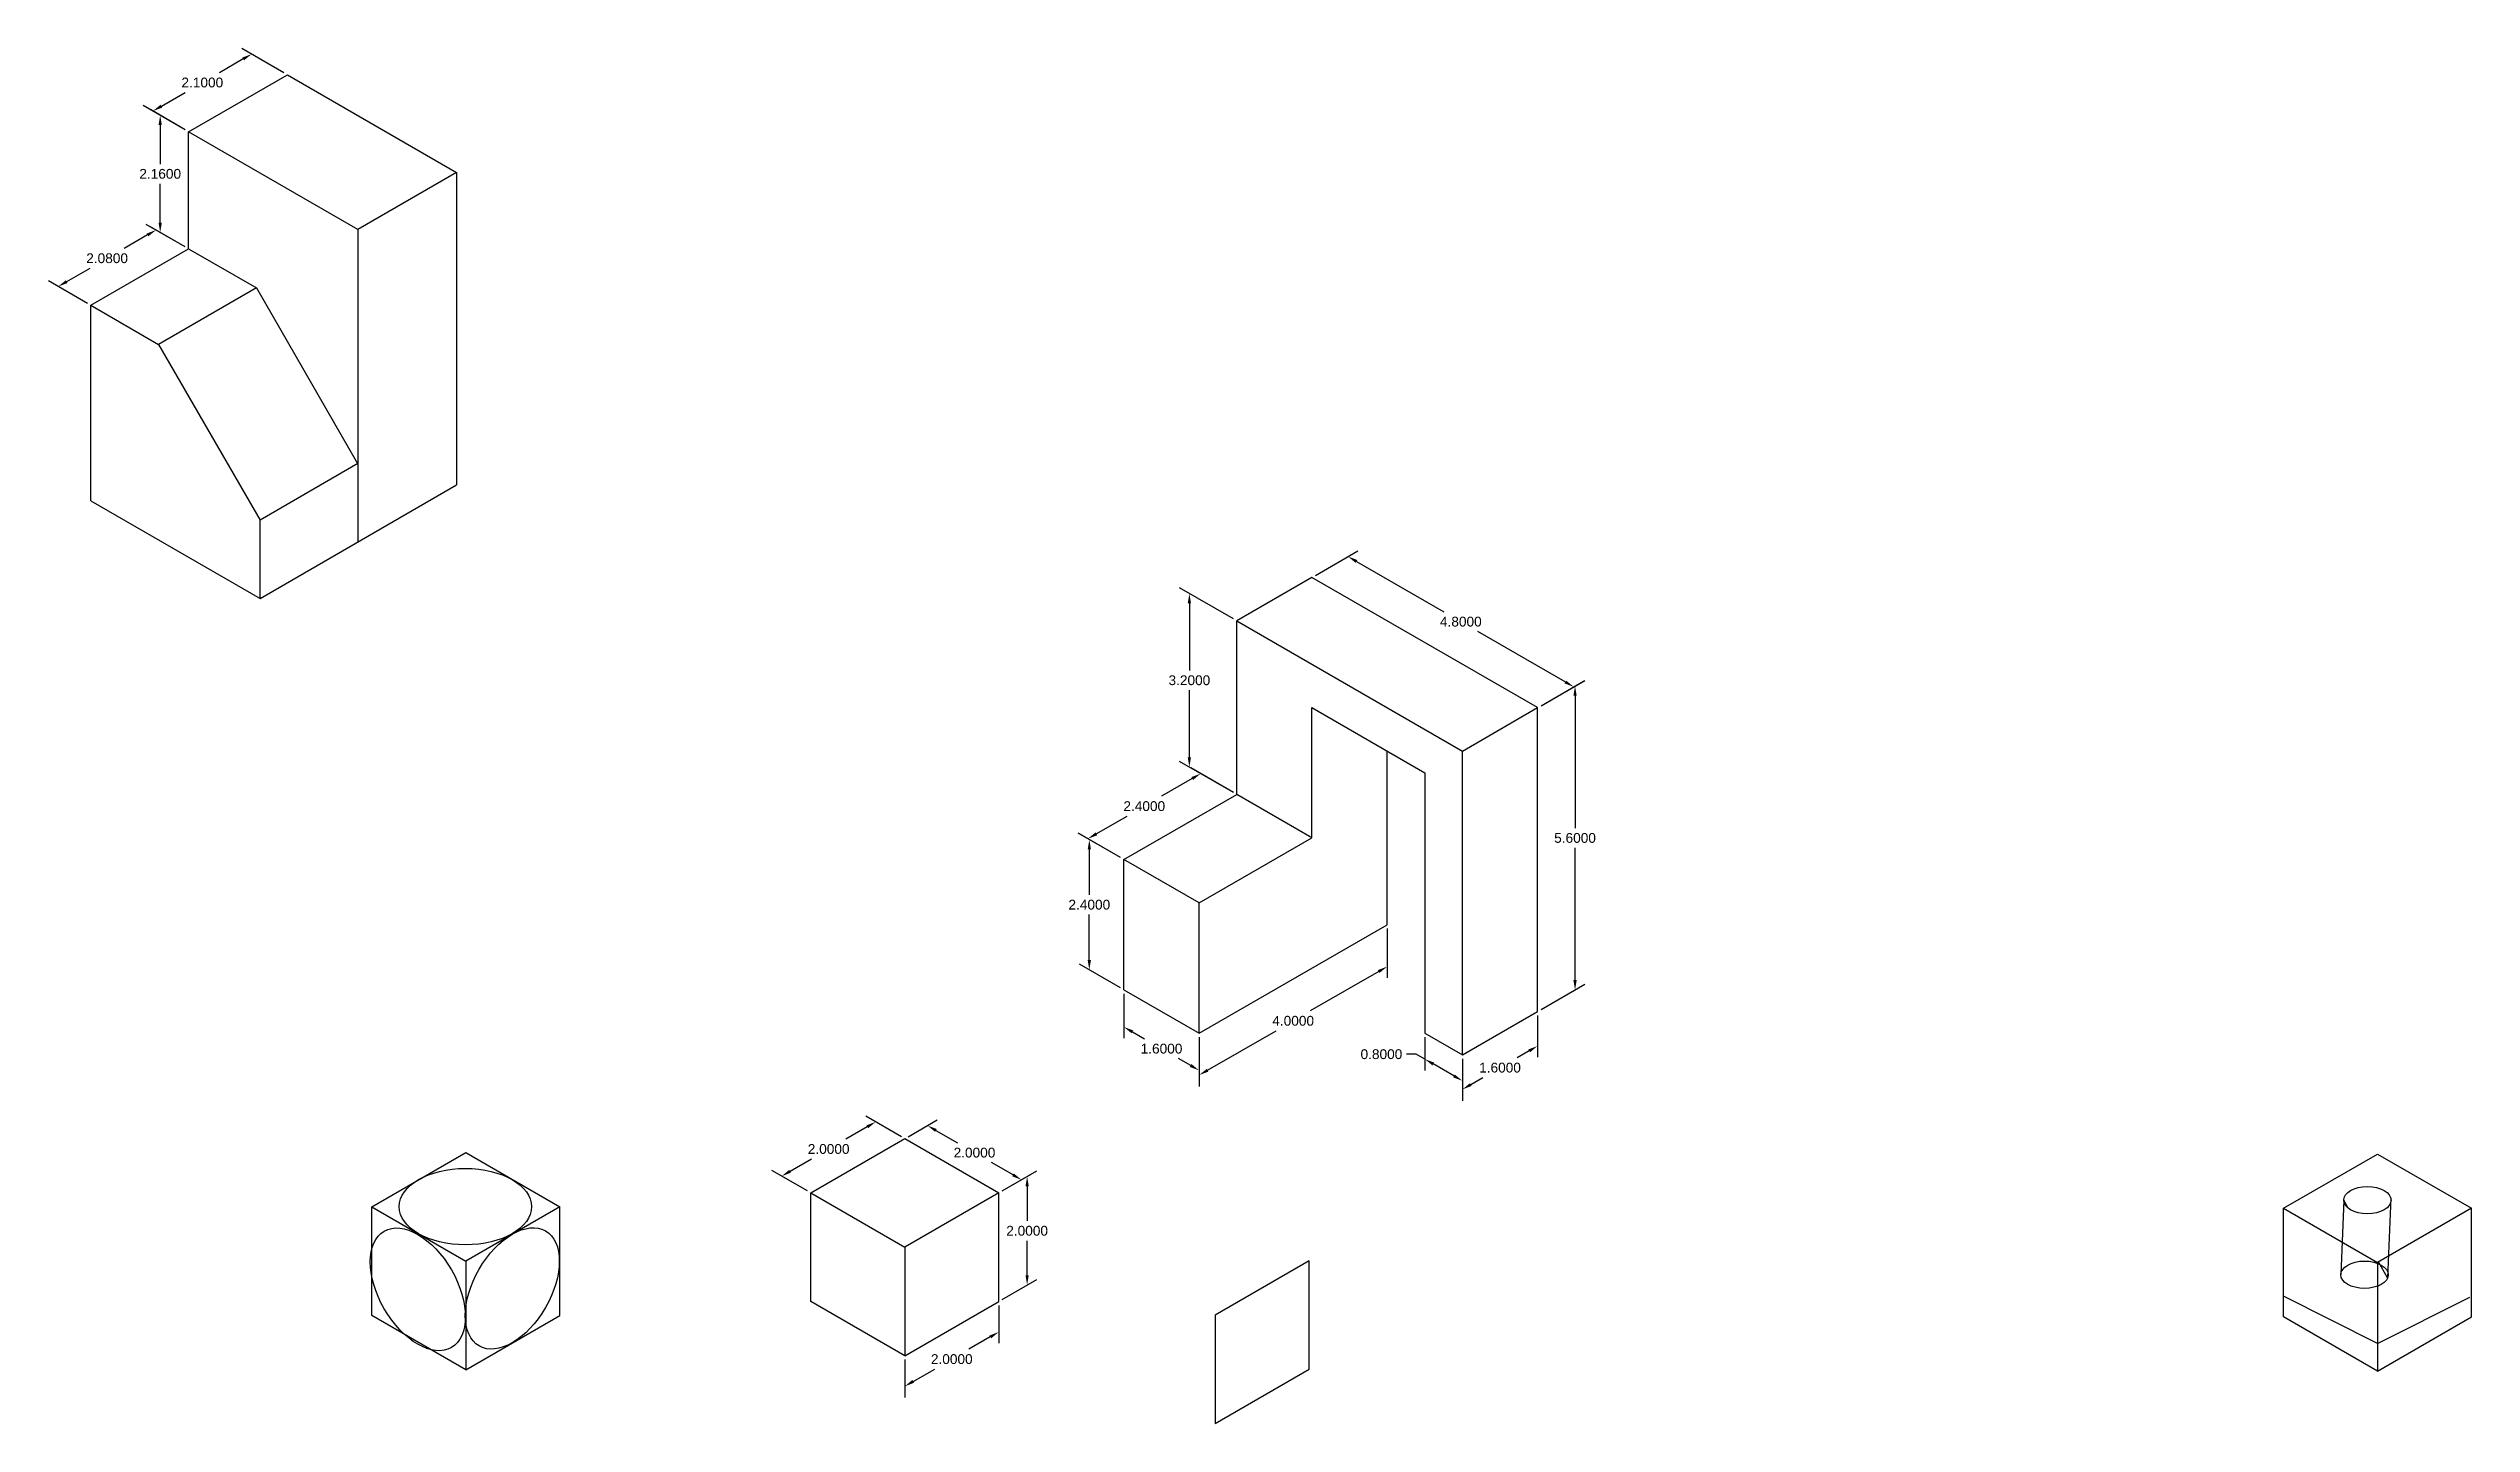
# Model space of a CAD drawing. Header units: metres. Extents: x -6.8 to 37.8, y -0.5 to 24.8.
import ezdxf

# ---------------------------------------------------------------- set-up
doc = ezdxf.new("R2010")
doc.units = ezdxf.units.M
doc.styles.get("Standard").update_dxf_attribs({"font": 'arial.ttf'})
doc.dimstyles.get("Standard").update_dxf_attribs({"dimtxt": 0.18, "dimasz": 0.18, "dimexe": 0.18, "dimexo": 0.0625, "dimgap": 0.09, "dimtad": 0, "dimtih": 1, "dimtoh": 1, "dimdec": 4, "dimzin": 0, "dimdsep": 46, "dimtxsty": 'Standard', "dimcen": 0.09, "dimadec": 0, "dimazin": 0, "dimtfac": 1, "dimtdec": 4, "dimtofl": 0, "dimtmove": 0, "dimatfit": 3, "dimfxl": 1, "dimtolj": 1, "dimtzin": 0, "dimarcsym": 0})

# ---------------------------------------------------------------- blocks, each defined once
blk = doc.blocks.new('*D9')
at = {"color": 0, "lineweight": -2, "transparency": 16777216}
for p, q in [((8.262, 4.976), (7.867, 4.748)), ((8.89, 4.793), (8.238, 5.17)), ((7.158, 3.793), (6.505, 4.17)), ((6.841, 4.156), (7.236, 4.384))]:
    blk.add_line(p, q, dxfattribs=at)
at = {"color": 0, "transparency": 16777216}
for points in [[(8.247, 5.002), (8.277, 4.95), (8.418, 5.066)], [(6.826, 4.182), (6.856, 4.13), (6.685, 4.066)]]:
    blk.add_solid(points, dxfattribs=at)
at = {"layer": 'Defpoints', "color": 0, "transparency": 16777216}
for p in [(8.953, 4.757), (6.685, 4.066), (7.221, 3.757)]:
    blk.add_point(p, dxfattribs=at)
at = {"color": 0, "transparency": 16777216, "insert": (7.551, 4.566), "char_height": 0.18, "attachment_point": 5}
blk.add_mtext('\\A1;2.0000', dxfattribs=at)
blk = doc.blocks.new('*D10')
at = {"color": 0, "lineweight": -2, "transparency": 16777216}
for p, q in [((9.015, 4.793), (9.551, 5.103)), ((9.527, 4.909), (9.922, 4.681)), ((10.947, 4.089), (10.552, 4.317)), ((10.747, 3.793), (11.283, 4.103))]:
    blk.add_line(p, q, dxfattribs=at)
at = {"color": 0, "transparency": 16777216}
for points in [[(9.542, 4.935), (9.512, 4.883), (9.371, 4.999)], [(10.962, 4.115), (10.932, 4.063), (11.103, 3.999)]]:
    blk.add_solid(points, dxfattribs=at)
at = {"layer": 'Defpoints', "color": 0, "transparency": 16777216}
for p in [(9.371, 4.999), (8.953, 4.757), (10.685, 3.757)]:
    blk.add_point(p, dxfattribs=at)
at = {"color": 0, "transparency": 16777216, "insert": (10.237, 4.499), "char_height": 0.18, "attachment_point": 5}
blk.add_mtext('\\A1;2.0000', dxfattribs=at)
blk = doc.blocks.new('*D11')
at = {"color": 0, "lineweight": -2, "transparency": 16777216}
for p, q in [((10.747, 3.793), (11.387, 4.163)), ((11.207, 3.879), (11.207, 3.241)), ((11.207, 2.239), (11.207, 2.877)), ((10.747, 1.793), (11.387, 2.163))]:
    blk.add_line(p, q, dxfattribs=at)
at = {"color": 0, "transparency": 16777216}
for points in [[(11.177, 3.879), (11.237, 3.879), (11.207, 4.059)], [(11.177, 2.239), (11.237, 2.239), (11.207, 2.059)]]:
    blk.add_solid(points, dxfattribs=at)
at = {"layer": 'Defpoints', "color": 0, "transparency": 16777216}
for p in [(10.685, 3.757), (11.207, 2.059), (10.685, 1.757)]:
    blk.add_point(p, dxfattribs=at)
at = {"color": 0, "transparency": 16777216, "insert": (11.207, 3.059), "char_height": 0.18, "attachment_point": 5}
blk.add_mtext('\\A1;2.0000', dxfattribs=at)
blk = doc.blocks.new('*D12')
at = {"color": 0, "lineweight": -2, "transparency": 16777216}
for p, q in [((10.685, 1.685), (10.685, 0.986)), ((10.529, 1.104), (10.134, 0.876)), ((8.953, 0.685), (8.953, -0.014)), ((9.108, 0.284), (9.504, 0.512))]:
    blk.add_line(p, q, dxfattribs=at)
at = {"color": 0, "transparency": 16777216}
for points in [[(10.514, 1.13), (10.544, 1.078), (10.685, 1.194)], [(9.093, 0.31), (9.123, 0.258), (8.953, 0.194)]]:
    blk.add_solid(points, dxfattribs=at)
at = {"layer": 'Defpoints', "color": 0, "transparency": 16777216}
for p in [(10.685, 1.757), (10.685, 1.194), (8.953, 0.757)]:
    blk.add_point(p, dxfattribs=at)
at = {"color": 0, "transparency": 16777216, "insert": (9.819, 0.694), "char_height": 0.18, "attachment_point": 5}
blk.add_mtext('\\A1;2.0000', dxfattribs=at)
blk = doc.blocks.new('*D15')
at = {"color": 0, "lineweight": -2, "transparency": 16777216}
for p, q in [((16.517, 15.136), (17.299, 15.587)), ((17.275, 15.394), (18.882, 14.465)), ((21.12, 13.174), (19.512, 14.102)), ((20.674, 12.736), (21.456, 13.187))]:
    blk.add_line(p, q, dxfattribs=at)
at = {"color": 0, "transparency": 16777216}
for points in [[(17.29, 15.42), (17.26, 15.368), (17.119, 15.484)], [(21.135, 13.2), (21.105, 13.148), (21.276, 13.084)]]:
    blk.add_solid(points, dxfattribs=at)
at = {"layer": 'Defpoints', "color": 0, "transparency": 16777216}
for p in [(16.454, 15.1), (21.276, 13.084), (20.611, 12.7)]:
    blk.add_point(p, dxfattribs=at)
at = {"color": 0, "transparency": 16777216, "insert": (19.197, 14.284), "char_height": 0.18, "attachment_point": 5}
blk.add_mtext('\\A1;4.8000', dxfattribs=at)
blk = doc.blocks.new('*D16')
at = {"color": 0, "lineweight": -2, "transparency": 16777216}
for p, q in [((20.674, 12.736), (21.481, 13.202)), ((21.301, 12.918), (21.301, 10.48)), ((21.301, 7.678), (21.301, 10.116)), ((20.674, 7.136), (21.481, 7.602))]:
    blk.add_line(p, q, dxfattribs=at)
at = {"color": 0, "transparency": 16777216}
for points in [[(21.271, 12.918), (21.331, 12.918), (21.301, 13.098)], [(21.271, 7.678), (21.331, 7.678), (21.301, 7.498)]]:
    blk.add_solid(points, dxfattribs=at)
at = {"layer": 'Defpoints', "color": 0, "transparency": 16777216}
for p in [(20.611, 12.7), (21.301, 7.498), (20.611, 7.1)]:
    blk.add_point(p, dxfattribs=at)
at = {"color": 0, "transparency": 16777216, "insert": (21.301, 10.298), "char_height": 0.18, "attachment_point": 5}
blk.add_mtext('\\A1;5.6000', dxfattribs=at)
blk = doc.blocks.new('*D18')
at = {"color": 0, "lineweight": -2, "transparency": 16777216}
for p, q in [((14.249, 11.394), (13.68, 11.066)), ((15.006, 11.136), (14.224, 11.588)), ((12.928, 9.936), (12.146, 10.388)), ((12.482, 10.374), (13.05, 10.702))]:
    blk.add_line(p, q, dxfattribs=at)
at = {"color": 0, "transparency": 16777216}
for points in [[(14.234, 11.42), (14.264, 11.368), (14.404, 11.484)], [(12.467, 10.4), (12.497, 10.348), (12.326, 10.284)]]:
    blk.add_solid(points, dxfattribs=at)
at = {"layer": 'Defpoints', "color": 0, "transparency": 16777216}
for p in [(15.069, 11.1), (12.326, 10.284), (12.99, 9.9)]:
    blk.add_point(p, dxfattribs=at)
at = {"color": 0, "transparency": 16777216, "insert": (13.365, 10.884), "char_height": 0.18, "attachment_point": 5}
blk.add_mtext('\\A1;2.4000', dxfattribs=at)
blk = doc.blocks.new('*D19')
at = {"color": 0, "lineweight": -2, "transparency": 16777216}
for p, q in [((15.006, 14.336), (14.016, 14.908)), ((14.196, 14.624), (14.196, 13.386)), ((14.196, 11.784), (14.196, 13.022)), ((15.006, 11.136), (14.016, 11.708))]:
    blk.add_line(p, q, dxfattribs=at)
at = {"color": 0, "transparency": 16777216}
for points in [[(14.166, 14.624), (14.226, 14.624), (14.196, 14.804)], [(14.166, 11.784), (14.226, 11.784), (14.196, 11.604)]]:
    blk.add_solid(points, dxfattribs=at)
at = {"layer": 'Defpoints', "color": 0, "transparency": 16777216}
for p in [(15.069, 14.3), (14.196, 11.604), (15.069, 11.1)]:
    blk.add_point(p, dxfattribs=at)
at = {"color": 0, "transparency": 16777216, "insert": (14.196, 13.204), "char_height": 0.18, "attachment_point": 5}
blk.add_mtext('\\A1;3.2000', dxfattribs=at)
blk = doc.blocks.new('*D20')
at = {"color": 0, "lineweight": -2, "transparency": 16777216}
for p, q in [((12.928, 9.936), (12.173, 10.372)), ((12.353, 10.088), (12.353, 9.25)), ((12.353, 8.048), (12.353, 8.886)), ((12.928, 7.536), (12.173, 7.972))]:
    blk.add_line(p, q, dxfattribs=at)
at = {"color": 0, "transparency": 16777216}
for points in [[(12.323, 10.088), (12.383, 10.088), (12.353, 10.268)], [(12.323, 8.048), (12.383, 8.048), (12.353, 7.868)]]:
    blk.add_solid(points, dxfattribs=at)
at = {"layer": 'Defpoints', "color": 0, "transparency": 16777216}
for p in [(12.99, 9.9), (12.353, 7.868), (12.99, 7.5)]:
    blk.add_point(p, dxfattribs=at)
at = {"color": 0, "transparency": 16777216, "insert": (12.353, 9.068), "char_height": 0.18, "attachment_point": 5}
blk.add_mtext('\\A1;2.4000', dxfattribs=at)
blk = doc.blocks.new('*D21')
at = {"color": 0, "lineweight": -2, "transparency": 16777216}
for p, q in [((12.99, 7.428), (12.99, 6.607)), ((13.146, 6.725), (13.368, 6.597)), ((14.376, 6.628), (14.376, 5.807)), ((14.22, 6.105), (13.998, 6.233))]:
    blk.add_line(p, q, dxfattribs=at)
at = {"color": 0, "transparency": 16777216}
for points in [[(13.161, 6.751), (13.131, 6.699), (12.99, 6.815)], [(14.235, 6.131), (14.205, 6.079), (14.376, 6.015)]]:
    blk.add_solid(points, dxfattribs=at)
at = {"layer": 'Defpoints', "color": 0, "transparency": 16777216}
for p in [(12.99, 7.5), (14.376, 6.7), (14.376, 6.015)]:
    blk.add_point(p, dxfattribs=at)
at = {"color": 0, "transparency": 16777216, "insert": (13.683, 6.415), "char_height": 0.18, "attachment_point": 5}
blk.add_mtext('\\A1;1.6000', dxfattribs=at)
blk = doc.blocks.new('*D22')
at = {"color": 0, "lineweight": -2, "transparency": 16777216}
for p, q in [((17.84, 8.628), (17.84, 7.72)), ((17.684, 7.838), (16.423, 7.11)), ((14.532, 6.018), (15.793, 6.746)), ((14.376, 6.628), (14.376, 5.72))]:
    blk.add_line(p, q, dxfattribs=at)
at = {"color": 0, "transparency": 16777216}
for points in [[(17.669, 7.864), (17.699, 7.812), (17.84, 7.928)], [(14.517, 6.044), (14.547, 5.992), (14.376, 5.928)]]:
    blk.add_solid(points, dxfattribs=at)
at = {"layer": 'Defpoints', "color": 0, "transparency": 16777216}
for p in [(17.84, 8.7), (17.84, 7.928), (14.376, 6.7)]:
    blk.add_point(p, dxfattribs=at)
at = {"color": 0, "transparency": 16777216, "insert": (16.108, 6.928), "char_height": 0.18, "attachment_point": 5}
blk.add_mtext('\\A1;4.0000', dxfattribs=at)
blk = doc.blocks.new('*D23')
at = {"color": 0, "lineweight": -2, "transparency": 16777216}
for p, q in [((18.377, 6.313), (18.197, 6.313)), ((18.533, 6.223), (18.377, 6.313)), ((18.533, 6.628), (18.533, 6.015)), ((19.07, 5.913), (18.689, 6.133)), ((19.226, 6.228), (19.226, 5.615))]:
    blk.add_line(p, q, dxfattribs=at)
at = {"color": 0, "transparency": 16777216}
for points in [[(18.704, 6.159), (18.674, 6.107), (18.533, 6.223)], [(19.085, 5.939), (19.055, 5.887), (19.226, 5.823)]]:
    blk.add_solid(points, dxfattribs=at)
at = {"layer": 'Defpoints', "color": 0, "transparency": 16777216}
for p in [(18.533, 6.7), (19.226, 6.3), (18.533, 6.223)]:
    blk.add_point(p, dxfattribs=at)
at = {"color": 0, "transparency": 16777216, "insert": (17.734, 6.313), "char_height": 0.18, "attachment_point": 5}
blk.add_mtext('\\A1;0.8000', dxfattribs=at)
blk = doc.blocks.new('*D24')
at = {"color": 0, "lineweight": -2, "transparency": 16777216}
for p, q in [((20.611, 7.028), (20.611, 6.257)), ((20.456, 6.375), (20.234, 6.247)), ((19.226, 6.228), (19.226, 5.457)), ((19.382, 5.755), (19.604, 5.883))]:
    blk.add_line(p, q, dxfattribs=at)
at = {"color": 0, "transparency": 16777216}
for points in [[(20.441, 6.401), (20.471, 6.349), (20.611, 6.465)], [(19.367, 5.781), (19.397, 5.729), (19.226, 5.665)]]:
    blk.add_solid(points, dxfattribs=at)
at = {"layer": 'Defpoints', "color": 0, "transparency": 16777216}
for p in [(20.611, 7.1), (19.226, 6.3), (20.611, 6.465)]:
    blk.add_point(p, dxfattribs=at)
at = {"color": 0, "transparency": 16777216, "insert": (19.919, 6.065), "char_height": 0.18, "attachment_point": 5}
blk.add_mtext('\\A1;1.6000', dxfattribs=at)
blk = doc.blocks.new('*D26')
at = {"color": 0, "lineweight": -2, "transparency": 16777216}
for p, q in [((-3.235, 24.654), (-3.673, 24.401)), ((-2.484, 24.4), (-3.259, 24.848)), ((-4.302, 23.35), (-5.078, 23.798)), ((-4.742, 23.784), (-4.303, 24.037))]:
    blk.add_line(p, q, dxfattribs=at)
at = {"color": 0, "transparency": 16777216}
for points in [[(-3.25, 24.68), (-3.22, 24.628), (-3.079, 24.744)], [(-4.757, 23.81), (-4.727, 23.758), (-4.898, 23.694)]]:
    blk.add_solid(points, dxfattribs=at)
at = {"layer": 'Defpoints', "color": 0, "transparency": 16777216}
for p in [(-3.079, 24.744), (-2.421, 24.364), (-4.24, 23.314)]:
    blk.add_point(p, dxfattribs=at)
at = {"color": 0, "transparency": 16777216, "insert": (-3.988, 24.219), "char_height": 0.18, "attachment_point": 5}
blk.add_mtext('\\A1;2.1000', dxfattribs=at)
blk = doc.blocks.new('*D27')
at = {"color": 0, "lineweight": -2, "transparency": 16777216}
for p, q in [((-4.302, 23.35), (-4.944, 23.72)), ((-4.764, 23.436), (-4.764, 22.718)), ((-4.764, 21.636), (-4.764, 22.354)), ((-4.302, 21.19), (-4.944, 21.56))]:
    blk.add_line(p, q, dxfattribs=at)
at = {"color": 0, "transparency": 16777216}
for points in [[(-4.794, 23.436), (-4.734, 23.436), (-4.764, 23.616)], [(-4.794, 21.636), (-4.734, 21.636), (-4.764, 21.456)]]:
    blk.add_solid(points, dxfattribs=at)
at = {"layer": 'Defpoints', "color": 0, "transparency": 16777216}
for p in [(-4.24, 23.314), (-4.764, 21.456), (-4.24, 21.154)]:
    blk.add_point(p, dxfattribs=at)
at = {"color": 0, "transparency": 16777216, "insert": (-4.764, 22.536), "char_height": 0.18, "attachment_point": 5}
blk.add_mtext('\\A1;2.1600', dxfattribs=at)
blk = doc.blocks.new('*D28')
at = {"color": 0, "lineweight": -2, "transparency": 16777216}
for p, q in [((-4.302, 21.19), (-5.021, 21.605)), ((-4.997, 21.411), (-5.427, 21.163)), ((-6.104, 20.15), (-6.822, 20.565)), ((-6.486, 20.551), (-6.057, 20.799))]:
    blk.add_line(p, q, dxfattribs=at)
at = {"color": 0, "transparency": 16777216}
for points in [[(-5.012, 21.437), (-4.982, 21.385), (-4.841, 21.501)], [(-6.501, 20.577), (-6.471, 20.525), (-6.642, 20.461)]]:
    blk.add_solid(points, dxfattribs=at)
at = {"layer": 'Defpoints', "color": 0, "transparency": 16777216}
for p in [(-4.24, 21.154), (-6.642, 20.461), (-6.041, 20.114)]:
    blk.add_point(p, dxfattribs=at)
at = {"color": 0, "transparency": 16777216, "insert": (-5.742, 20.981), "char_height": 0.18, "attachment_point": 5}
blk.add_mtext('\\A1;2.0800', dxfattribs=at)

msp = doc.modelspace()

# ---------------------------------------------------------------- linework, layer by layer
for points in [[(-6.04117, 16.51395), (-6.04117, 20.11395), (-4.23983, 21.15395), (-4.23983, 23.31395), (-2.42118, 24.36395), (0.69651, 22.56395), (-1.12214, 21.51395), (-4.23983, 23.31395)], [(0.69651, 22.56395), (0.69651, 16.80395)], [(-1.12214, 21.51395), (-1.12214, 15.75395)], [(-4.23983, 21.15395), (-2.99276, 20.43395)], [(-6.04117, 20.11395), (-4.79409, 19.39395)], [(-2.99276, 20.43395), (-4.79409, 19.39395)], [(-2.99276, 20.43395), (-1.12606, 17.20073)], [(-4.79409, 19.39395), (-2.9224, 16.15208)], [(-1.12214, 17.20073), (-2.9224, 16.15208)], [(-2.92348, 14.71395), (0.69651, 16.80395)], [(-6.04117, 16.51395), (-2.92348, 14.71395)], [(-2.92348, 14.71395), (-2.92348, 16.15395)], [(19.22576, 11.9), (20.6114, 12.7), (16.45448, 15.1), (15.06884, 14.3)], [(12.99038, 7.5), (12.99038, 9.9), (15.06884, 11.1), (15.06884, 14.3), (19.22576, 11.9)], [(16.45448, 10.3), (16.45448, 12.7), (18.53294, 11.5), (18.53294, 6.7), (19.22576, 6.3)], [(19.22576, 6.3), (20.6114, 7.1), (20.6114, 12.7)], [(17.84012, 8.7), (17.84012, 11.90016)], [(19.22576, 6.3), (19.22576, 11.9)], [(14.37602, 9.1), (16.45448, 10.3), (15.06884, 11.1)], [(14.37602, 6.7), (14.37602, 9.1), (12.99038, 9.9)], [(14.37602, 6.7), (17.84012, 8.7)], [(12.99038, 7.5), (14.37602, 6.7)], [(-0.86603, 3.5), (0.86603, 4.5), (2.59808, 3.5)], [(7.22052, 3.75736), (8.95257, 4.75736), (10.68463, 3.75736)], [(34.35252, 3.47327), (36.08457, 4.47327), (37.81662, 3.47327)], [(10.68463, 1.75736), (10.68463, 3.75736), (8.95257, 2.75736), (8.95257, 0.75736), (7.22052, 1.75736), (7.22052, 3.75736), (8.95257, 2.75736)], [(35.54558, 3.47441), (35.46138, 3.62325), (35.40885, 2.25588)], [(36.32761, 3.6691), (36.27069, 2.19266)], [(2.59808, 1.5), (2.59808, 3.5), (0.86603, 2.5), (0.86603, 0.5), (-0.86603, 1.5), (-0.86603, 3.5), (0.86603, 2.5)], [(37.81662, 1.47327), (37.81662, 3.47327), (36.08457, 2.47327), (36.08457, 0.47327), (34.35252, 1.47327), (34.35252, 3.47327), (36.08457, 2.47327)], [(14.66921, -0.49288), (16.40126, 0.50712), (16.40126, 2.50712), (14.66921, 1.50712), (14.66921, -0.49288)], [(36.27069, 2.19266), (36.1052, 2.48519)], [(36.08457, 0.98403), (34.35252, 1.85281)], [(36.08457, 0.98403), (37.78811, 1.83496)], [(0.86603, 0.5), (2.59808, 1.5)], [(8.95257, 0.75736), (10.68463, 1.75736)], [(36.08457, 0.47327), (37.81662, 1.47327)]]:
    msp.add_lwpolyline(points)
for centre, major_axis in [((0.85889, 3.50412), (-1.21949, 0)), ((35.89813, 3.62325), (-0.43676, 0)), ((-0.0171, 1.9804), (0.61932, -1.0727)), ((1.72286, 1.99716), (-0.61228, -1.0605)), ((35.84549, 2.25029), (-0.43676, 0))]:
    msp.add_ellipse(centre, major_axis=major_axis, ratio=0.57735027)

# ---------------------------------------------------------------- dimensions: what is measured, and where the dimension line sits
for p1, p2, distance, picture, middle in [((-4.23983, 23.31395), (-2.42118, 24.36395), 0.65787, '*D26', (-3.98838, 24.21877)), ((-4.23983, 23.31395), (-4.23983, 21.15395), -0.52377, '*D27', (-4.7636, 22.53634)), ((-4.23983, 21.15395), (-6.04117, 20.11395), -0.60114, '*D28', (-5.74164, 20.98102)), ((16.45448, 15.1), (20.6114, 12.7), 0.66431, '*D15', (19.19725, 14.28354)), ((15.06884, 14.3), (15.06884, 11.1), -0.87241, '*D19', (14.19643, 13.20368)), ((20.6114, 12.7), (20.6114, 7.1), 0.68925, '*D16', (21.30066, 10.29794)), ((15.06884, 11.1), (12.99038, 9.9), -0.66442, '*D18', (13.36519, 10.88361)), ((12.99038, 9.9), (12.99038, 7.5), -0.6369, '*D20', (12.35348, 9.06772)), ((14.37602, 6.7), (17.84012, 8.7), -0.66869, '*D22', (16.10807, 6.92786)), ((12.99038, 7.5), (14.37602, 6.7), -0.59338, '*D21', (13.6832, 6.41482)), ((19.22576, 6.3), (18.53294, 6.7), 0.41327, '*D23', (17.73374, 6.3128)), ((19.22576, 6.3), (20.6114, 7.1), -0.54992, '*D24', (19.91858, 6.06501)), ((8.95257, 4.75736), (7.22052, 3.75736), -0.53507, '*D9', (7.55148, 4.56629)), ((10.68463, 3.75736), (8.95257, 4.75736), -0.41837, '*D10', (10.23697, 4.49891)), ((8.95257, 0.75736), (10.68463, 1.75736), -0.48794, '*D12', (9.8186, 0.69393))]:
    dim = msp.add_aligned_dim(p1=p1, p2=p2, distance=distance, dimstyle='Standard')
    dim.commit()
    dim.dimension.update_dxf_attribs({"geometry": picture, "text_midpoint": middle})
dim = msp.add_linear_dim(base=(11.20697, 2.05894), p1=(10.68463, 3.75736), p2=(10.68463, 1.75736), angle=90, dimstyle='Standard')
dim.commit()
dim.dimension.update_dxf_attribs({"geometry": '*D11', "text_midpoint": (11.20697, 3.05894)})

doc.saveas('drawing.dxf')
